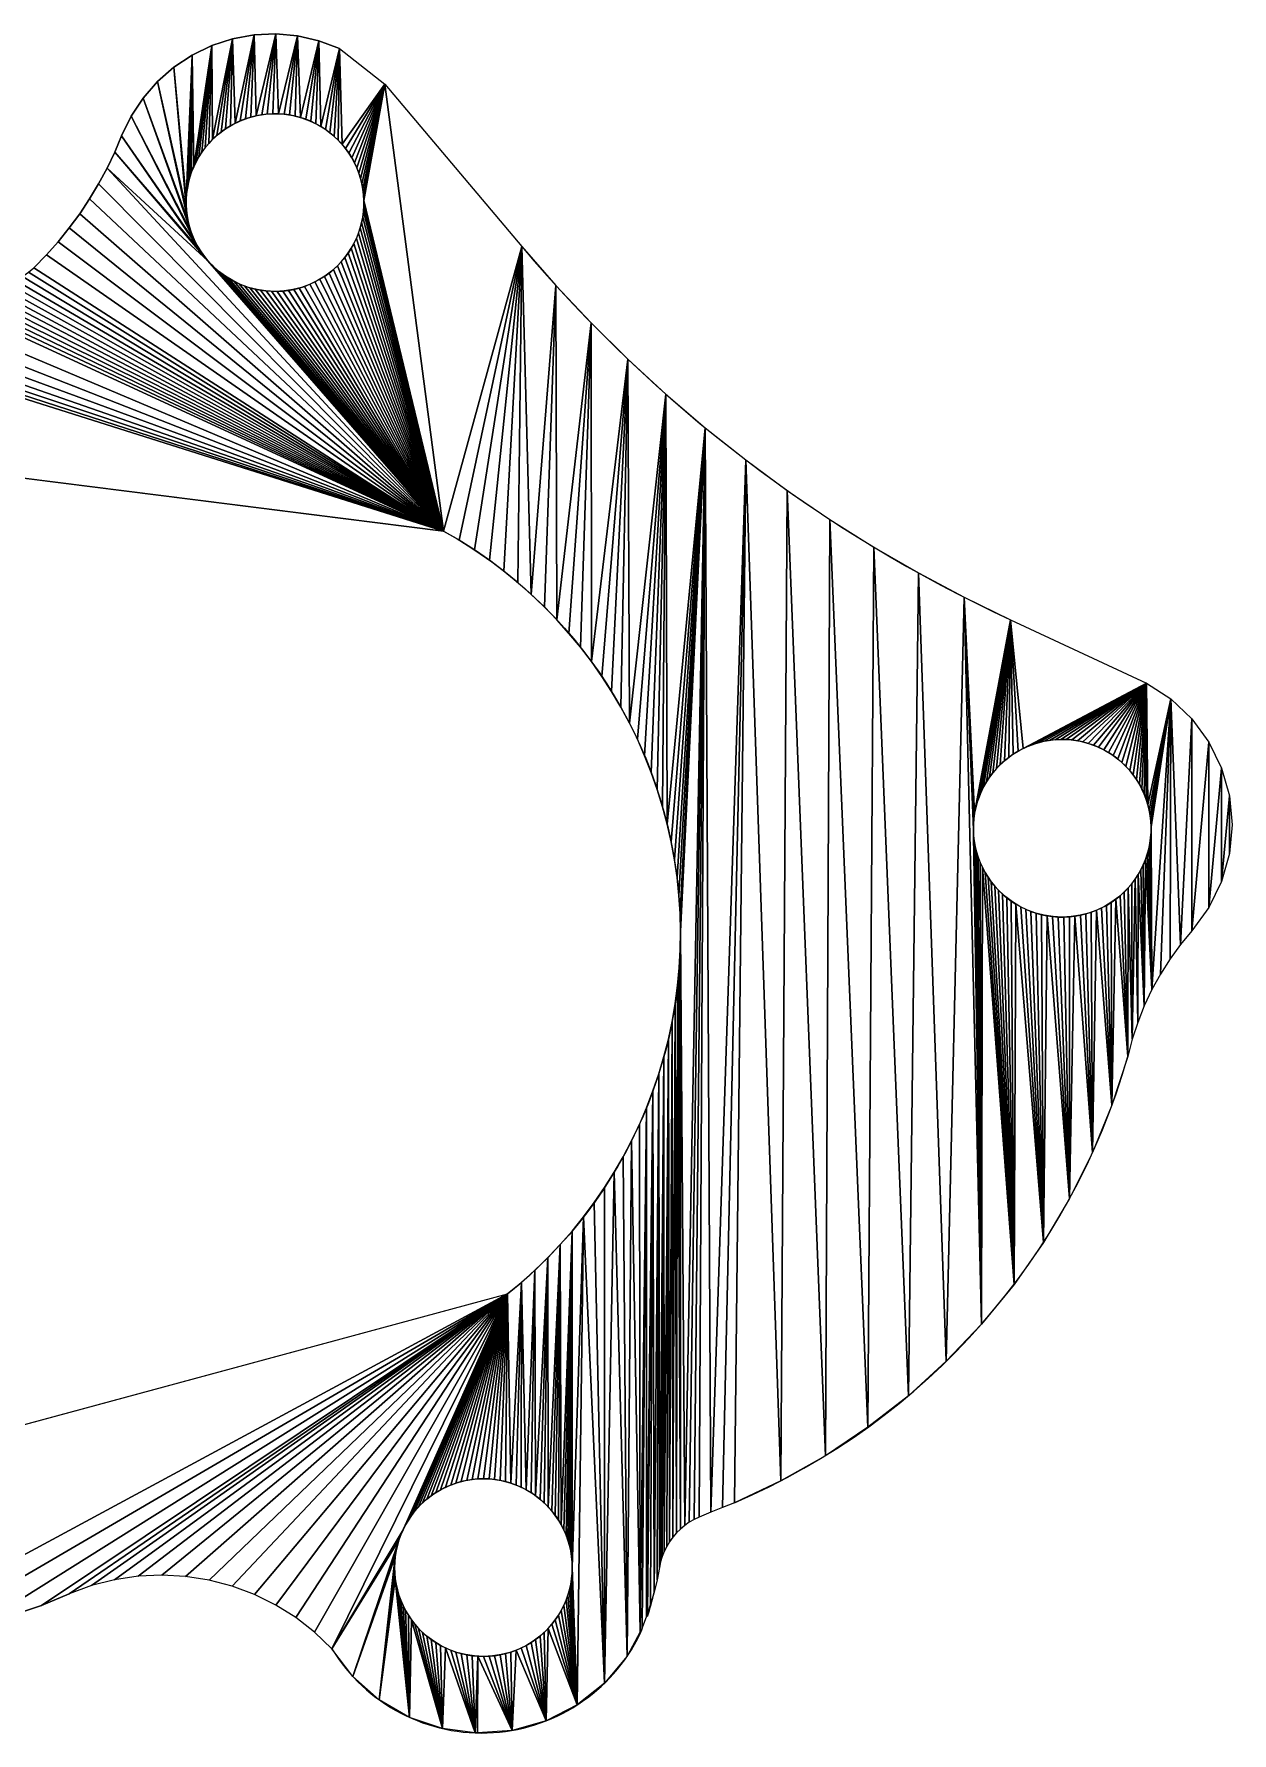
# Model space of a CAD drawing. Extents: x 1.808 to 2.397, y 1.744 to 2.03.
# Drawn here: x 1.8911 to 1.9733, y 1.9131 to 2.0298 of the extents above; entities that cross this region are included whole.
import ezdxf

# ---------------------------------------------------------------- set-up
doc = ezdxf.new("R2010")
doc.units = 0
doc.header["$MEASUREMENT"] = 0
doc.layers.get('0').update_dxf_attribs({"color": 13, "linetype": 'CONTINUOUS'})

msp = doc.modelspace()

# ---------------------------------------------------------------- linework, layer by layer
for p, q in [((1.903322761900676, 2.028966524899834), (1.901972208280392, 2.028314877077434)), ((1.90474874745272, 2.029430427013501), (1.903322761900676, 2.028966524899834)), ((1.906224203641254, 2.02969813768087), (1.90474874745272, 2.029430427013501)), ((1.907722268515457, 2.029764782998638), (1.906224203641254, 2.02969813768087)), ((1.909215668513915, 2.029629149631395), (1.907722268515457, 2.029764782998638)), ((1.910677215003292, 2.029293706901416), (1.909215668513915, 2.029629149631395)), ((1.912080299270823, 2.028764561832545), (1.910677215003292, 2.029293706901416)), ((1.901972208280392, 2.028314877077434), (1.900721674583844, 2.027487347356212)), ((1.912080299270823, 2.028764561832545), (1.915192906115895, 2.026316705318059)), ((1.900721674583844, 2.027487347356212), (1.899593927854145, 2.026499001627554)), ((1.899593927854145, 2.026499001627554), (1.898609499691913, 2.025367833576774)), ((1.915192906115895, 2.026316705318059), (1.924593863664932, 2.01517240963389)), ((1.898609499691913, 2.025367833576774), (1.89778631245979, 2.024114437092585)), ((1.89778631245979, 2.024114437092585), (1.897139352990406, 2.022761631337616)), ((1.897139352990406, 2.022761631337616), (1.896664036053674, 2.021642797540899)), ((1.896664036053674, 2.021642797540899), (1.896137423435542, 2.020547172420045)), ((1.896137423435542, 2.020547172420045), (1.895560644787912, 2.019477106232063)), ((1.894934937375276, 2.018434894406763), (1.894261643420631, 2.017422772622757)), ((1.895560644787912, 2.019477106232063), (1.894934937375276, 2.018434894406763)), ((1.894261643420631, 2.017422772622757), (1.893542207226236, 2.01644291201164)), ((1.893542207226236, 2.01644291201164), (1.892778172075398, 2.015497414500639)), ((1.892778172075398, 2.015497414500639), (1.891971176921931, 2.014588308303705)), ((1.891971176921931, 2.014588308303705), (1.891122952874388, 2.013717543570734)), ((1.868251056157598, 2.002047938283176), (1.919238090084329, 1.99562916585069)), ((1.958140727219248, 1.989535549617601), (1.967482834599739, 1.985194183762275)), ((1.967482834599739, 1.985194183762275), (1.96914844934559, 1.984110667854942)), ((1.96914844934559, 1.984110667854942), (1.970592166196329, 1.982745398336519)), ((1.970592166196329, 1.982745398336519), (1.971766952938872, 1.981142851827805)), ((1.971766952938872, 1.981142851827805), (1.972634538342694, 1.979355234763075)), ((1.972634538342694, 1.979355234763075), (1.973166658928319, 1.977440782652053)), ((1.973166658928319, 1.977440782652053), (1.973345979711565, 1.975461862931663)), ((1.973345979711565, 1.975461862931663), (1.973166658928319, 1.973482943211278)), ((1.973166658928319, 1.973482943211278), (1.972634538342694, 1.971568491100253)), ((1.972634538342694, 1.971568491100253), (1.971766952938872, 1.969780874035522)), ((1.971766952938872, 1.969780874035522), (1.970592166196329, 1.968178327526811)), ((1.969812023113172, 1.967235866198346), (1.969092768089755, 1.966246154726686)), ((1.970592166196329, 1.968178327526811), (1.969812023113172, 1.967235866198346)), ((1.969092768089755, 1.966246154726686), (1.968437255324577, 1.965213120554675)), ((1.968437255324577, 1.965213120554675), (1.967848086069616, 1.964140863041362)), ((1.967848086069616, 1.964140863041362), (1.967327598307852, 1.963033637194618)), ((1.967327598307852, 1.963033637194618), (1.966877857475522, 1.961895836786117)), ((1.966877857475522, 1.961895836786117), (1.96650064826591, 1.960731976915673)), ((1.96650064826591, 1.960731976915673), (1.9661974675472, 1.959546676094087)), ((1.877601841973346, 1.930793670463733), (1.923628895144103, 1.94324128348556)), ((1.938383185271238, 1.928583304188973), (1.937576974988767, 1.928255225238124)), ((1.939192643729229, 1.92890328516081), (1.938383185271238, 1.928583304188973)), ((1.936098085491671, 1.927562810583362), (1.935784715343808, 1.927343646134256)), ((1.93642864650033, 1.927755069067905), (1.936098085491671, 1.927562810583362)), ((1.936774093893204, 1.927919081275007), (1.93642864650033, 1.927755069067905)), ((1.937576974988767, 1.928255225238124), (1.936774093893204, 1.927919081275007)), ((1.934744725194489, 1.926231067755501), (1.93454716935598, 1.925903645098992)), ((1.93496890672436, 1.92654086857375), (1.934744725194489, 1.926231067755501)), ((1.935218151084058, 1.926830887804977), (1.93496890672436, 1.92654086857375)), ((1.935490720688768, 1.92709910360599), (1.935218151084058, 1.926830887804977)), ((1.935784715343808, 1.927343646134256), (1.935490720688768, 1.92709910360599)), ((1.934237248504697, 1.925205171598702), (1.934127044077488, 1.924838990100608)), ((1.934377616451734, 1.925560883202065), (1.934237248504697, 1.925205171598702)), ((1.93454716935598, 1.925903645098992), (1.934377616451734, 1.925560883202065)), ((1.899899639065896, 1.923936307685357), (1.898269146732801, 1.923859461230617)), ((1.90152954579142, 1.923847906938844), (1.899899639065896, 1.923936307685357)), ((1.934047771450438, 1.924464891509427), (1.933884586624561, 1.923613743587462)), ((1.934127044077488, 1.924838990100608), (1.934047771450438, 1.924464891509427)), ((1.895073082265566, 1.923214862561375), (1.893540265919556, 1.922653716702174)), ((1.896654779362884, 1.923618155157669), (1.895073082265566, 1.923214862561375)), ((1.898269146732801, 1.923859461230617), (1.896654779362884, 1.923618155157669)), ((1.903142162340387, 1.923595164991614), (1.90152954579142, 1.923847906938844)), ((1.904720961347173, 1.923180672142383), (1.903142162340387, 1.923595164991614)), ((1.906249762034982, 1.922608676440609), (1.904720961347173, 1.923180672142383)), ((1.933884586624561, 1.923613743587462), (1.933683497306627, 1.922770745865833)), ((1.887113589099638, 1.920348623599636), (1.8916482367184, 1.921850265715036)), ((1.8916482367184, 1.921850265715036), (1.893540265919556, 1.922653716702174)), ((1.907712896049208, 1.921885040149156), (1.906249762034982, 1.922608676440609)), ((1.909095368039079, 1.921017179663182), (1.907712896049208, 1.921885040149156)), ((1.910383009341835, 1.920013989501087), (1.909095368039079, 1.921017179663182)), ((1.933169290047681, 1.921115929861439), (1.93285720121412, 1.920307423440671)), ((1.911562623194354, 1.918885751146467), (1.910383009341835, 1.920013989501087))]:
    msp.add_line(p, q)
for centre, radius in [((1.907666971769977, 2.018188512618122), 0.006099062001849582), ((1.961693997881853, 1.975221752776064), 0.006099062001849371), ((1.92196839948971, 1.924453389538704), 0.00609906200184936)]:
    msp.add_circle(centre, radius)
for centre, radius, start, end in [((1.999366171292005, 2.078247843897914), 0.09782335301691997, 220.1498666799295, 245.0752601614124), ((1.92053278355795, 1.972568335088591), 0.04748501834060111, 293.1389984475046, 344.0840652679707), ((1.921863773413951, 1.925151571892526), 0.01205712260319402, 340.3553567071863, 348.6114051651761), ((1.921863773413951, 1.925151571892526), 0.01205712260319402, 211.3106514374653, 336.2197718419296)]:
    msp.add_arc(centre, radius, start, end)
at = {"extrusion": (-2.976420784702607e-24, -2.494638643476171e-25, -1)}
msp.add_arc((-1.903818740958939, 1.967958872939388), 0.03167651239085392, 119.1288618285548, 231.2892279818795, dxfattribs=at)

# ---------------------------------------------------------------- meshes
mesh = msp.add_polyface()
corners = [(1.901572384605998, 2.018422103292304), (1.900721674583844, 2.027487347356212), (1.901972208280392, 2.028314877077434), (1.901599078161379, 2.018804324648811), (1.901649718920677, 2.019184115676569), (1.901724107027948, 2.019559977513903), (1.901821948907321, 2.019930426805859), (1.901942858421595, 2.020294001558316), (1.902086358396157, 2.020649266907837), (1.903322761900676, 2.028966524899834), (1.902251882502166, 2.020994820784388), (1.902438777491595, 2.021329299444684), (1.902646305775306, 2.021651382854264), (1.902873648333976, 2.021959799897061), (1.903119907950385, 2.022253333391904), (1.903384112750333, 2.02253082489619), (1.90474874745272, 2.029430427013501), (1.903665220038181, 2.022791179277731), (1.903962120411889, 2.023033369036725), (1.904273642141318, 2.023256438360837), (1.90459855579253, 2.02345950689736), (1.90493557907978, 2.02364177322755), (1.906224203641254, 2.02969813768087), (1.90528338192612, 2.023802518029473), (1.905640591712617, 2.023941106916832), (1.906005798695434, 2.024056992942603), (1.906377561569459, 2.024149718757589), (1.907722268515457, 2.029764782998638), (1.90675441315647, 2.024218918415357), (1.907134866195423, 2.024264318816474), (1.907517419211979, 2.024285740786299), (1.907900562444158, 2.024283099782102), (1.909215668513915, 2.029629149631395), (1.908282783800666, 2.024256406226721), (1.908662574828424, 2.024205765467423), (1.909038436665757, 2.024131377360151), (1.909408885957713, 2.024033535480778), (1.910677215003292, 2.029293706901416), (1.90977246071017, 2.023912625966505), (1.910127726059692, 2.023769125991942), (1.910473279936242, 2.023603601885933), (1.910807758596539, 2.023416706896504), (1.912080299270823, 2.028764561832545), (1.911129842006118, 2.023209178612794), (1.911438259048916, 2.022981836054124), (1.911731792543759, 2.022735576437714), (1.912009284048044, 2.022471371637767), (1.912269638429585, 2.022190264349918), (1.915192906115895, 2.026316705318059), (1.91251182818858, 2.021893363976211), (1.912734897512692, 2.021581842246782), (1.912937966049214, 2.021256928595569), (1.913120232379405, 2.02091990530832), (1.913280977181327, 2.02057210246198), (1.913419566068685, 2.020214892675485), (1.913535452094458, 2.019849685692664), (1.913628177909442, 2.019477922818642), (1.913697377567211, 2.019101071231629), (1.913742777968329, 2.018720618192677)]
mesh.append_faces([[corners[k] for k in face] for face in [(0, 2, 3), (3, 2, 4), (4, 2, 5), (5, 2, 6), (6, 2, 7), (7, 2, 8), (8, 9, 10), (10, 9, 11), (11, 9, 12), (12, 9, 13), (13, 9, 14), (14, 9, 15), (15, 16, 17), (17, 16, 18), (18, 16, 19), (19, 16, 20), (20, 16, 21), (21, 22, 23), (23, 22, 24), (24, 22, 25), (25, 22, 26), (26, 27, 28), (28, 27, 29), (29, 27, 30), (30, 27, 31), (31, 32, 33), (33, 32, 34), (34, 32, 35), (35, 32, 36), (36, 37, 38), (38, 37, 39), (39, 37, 40), (40, 37, 41), (41, 42, 43), (43, 42, 44), (44, 42, 45), (45, 42, 46), (46, 42, 47), (47, 48, 49), (49, 48, 50), (50, 48, 51), (51, 48, 52), (52, 48, 53), (53, 48, 54), (54, 48, 55), (55, 48, 56), (56, 48, 57), (57, 48, 58)]], dxfattribs={"vtx0": -1, "vtx1": -1})
mesh.append_faces([[corners[k] for k in face] for face in [(0, 1, 2), (8, 2, 9), (15, 9, 16), (21, 16, 22), (26, 22, 27), (31, 27, 32), (36, 32, 37), (41, 37, 42), (47, 42, 48)]], dxfattribs={"vtx0": -1, "vtx2": -1})
mesh = msp.add_polyface()
corners = [(1.851446818323329, 1.997917675498334), (1.858826187484876, 2.014502253714623), (1.852486576241562, 1.998445332686454), (1.853542700745983, 1.998939417363271), (1.854614108165427, 1.999399422557007), (1.855699699147193, 1.999824876264256), (1.856798359785072, 2.000215341934296), (1.857908962762304, 2.000570418917027), (1.859030368508303, 2.000889742874074), (1.861177695088287, 2.013643285946933), (1.860161426367946, 2.001172986152624), (1.861300975782243, 2.001419858121626), (1.86356498008532, 2.01288943982352), (1.862447847479166, 2.001630105470005), (1.863600864673419, 2.001803512466578), (1.865983345703889, 2.012242198469964), (1.864758844273917, 2.001939901181412), (1.865920598097735, 2.002039131668396), (1.867084934089284, 2.002101102108836), (1.868428034023541, 2.011702835276378), (1.868251056157598, 2.002047938283176), (1.919238090084329, 1.99562916585069), (1.870894235336231, 2.011272411392137), (1.873377097609005, 2.010951773638168), (1.875871736029944, 2.010741552840891), (1.8783732426186, 2.010642162591129), (1.880876695882011, 2.010653798430412), (1.883377170497303, 2.010776437466247), (1.885869747001833, 2.011009838417185), (1.886348208310542, 2.011142802878825), (1.886821386295283, 2.011293492515984), (1.88728862455354, 2.011461698288808), (1.887749274922511, 2.011647186858689), (1.888202698378256, 2.011849700911957), (1.888648265922159, 2.01206895951683), (1.889085359453491, 2.012304658513131), (1.889513372626856, 2.012556470934224), (1.889931711693319, 2.012824047460588), (1.890339796324074, 2.013107016904402), (1.890737060415482, 2.013404986724464), (1.891122952874388, 2.013717543570734), (1.891971176921931, 2.014588308303705), (1.903064305110369, 2.014186760886326), (1.896137423435542, 2.020547172420045), (1.896664036053674, 2.021642797540899), (1.902822115351374, 2.014483661260035), (1.902599046027262, 2.014795182989463), (1.897139352990406, 2.022761631337616), (1.90239597749074, 2.015120096640676), (1.902213711160549, 2.015457119927925), (1.89778631245979, 2.024114437092585), (1.902052966358627, 2.015804922774265), (1.901914377471268, 2.016162132560762), (1.898609499691913, 2.025367833576774), (1.901798491445496, 2.016527339543579), (1.901705765630511, 2.016899102417605), (1.899593927854145, 2.026499001627554), (1.901636565972743, 2.017275954004615), (1.901591165571625, 2.017656407043568), (1.900721674583844, 2.027487347356212), (1.901572384605998, 2.018422103292304), (1.901569743601801, 2.018038960060124)]
mesh.append_faces([[corners[k] for k in face] for face in [(0, 1, 2), (2, 1, 3), (3, 1, 4), (4, 1, 5), (5, 1, 6), (6, 1, 7), (7, 1, 8), (8, 9, 10), (10, 9, 11), (11, 12, 13), (13, 12, 14), (14, 15, 16), (16, 15, 17), (17, 15, 18), (18, 19, 20), (20, 19, 21), (42, 44, 45), (45, 44, 46), (46, 47, 48), (48, 47, 49), (49, 50, 51), (51, 50, 52), (52, 53, 54), (54, 53, 55), (55, 56, 57), (57, 56, 58)]], dxfattribs={"vtx0": -1, "vtx1": -1})
mesh.append_faces([[corners[k] for k in face] for face in [(8, 1, 9), (11, 9, 12), (14, 12, 15), (18, 15, 19), (21, 19, 22), (21, 22, 23), (21, 23, 24), (21, 24, 25), (21, 25, 26), (21, 26, 27), (21, 27, 28), (21, 28, 29), (21, 29, 30), (21, 30, 31), (21, 31, 32), (21, 32, 33), (21, 33, 34), (21, 34, 35), (21, 35, 36), (21, 36, 37), (21, 37, 38), (21, 38, 39), (21, 39, 40), (21, 40, 41), (42, 43, 44), (46, 44, 47), (49, 47, 50), (52, 50, 53), (55, 53, 56), (58, 56, 59), (59, 60, 61)]], dxfattribs={"vtx0": -1, "vtx2": -1})
mesh = msp.add_polyface()
corners = [(1.919238090084329, 1.99562916585069), (1.891971176921931, 2.014588308303705), (1.892778172075398, 2.015497414500639), (1.893542207226236, 2.01644291201164), (1.894261643420631, 2.017422772622757), (1.894934937375276, 2.018434894406763), (1.895560644787912, 2.019477106232063), (1.896137423435542, 2.020547172420045), (1.903064305110369, 2.014186760886326), (1.901591165571625, 2.017656407043568), (1.900721674583844, 2.027487347356212), (1.901569743601801, 2.018038960060124), (1.90332465949191, 2.013905653598478), (1.903602150996195, 2.013641448798531), (1.903895684491038, 2.013395189182122), (1.904204101533835, 2.013167846623451), (1.904526184943416, 2.01296031833974), (1.904860663603712, 2.012773423350312), (1.905206217480264, 2.012607899244302), (1.905561482829781, 2.012464399269741), (1.905925057582243, 2.012343489755466), (1.906295506874197, 2.012245647876094), (1.90667136871153, 2.012171259768822), (1.907051159739288, 2.012120619009525), (1.907433381095797, 2.012093925454143), (1.907816524327975, 2.012091284449946), (1.908199077344532, 2.012112706419771), (1.908579530383483, 2.012158106820888), (1.908956381970496, 2.012227306478657), (1.909328144844518, 2.012320032293641), (1.909693351827339, 2.012435918319414), (1.910050561613834, 2.012574507206773), (1.910398364460175, 2.012735252008695), (1.910735387747426, 2.012917518338886), (1.911060301398633, 2.013120586875406), (1.911371823128066, 2.01334365619952), (1.911668723501773, 2.013585845958514), (1.911949830789621, 2.013846200340055), (1.912214035589569, 2.014123691844341), (1.912460295205978, 2.014417225339183), (1.912687637764648, 2.014725642381981), (1.912895166048359, 2.015047725791561), (1.913082061037788, 2.015382204451857), (1.913247585143797, 2.015727758328409), (1.913391085118358, 2.016083023677926), (1.913511994632633, 2.016446598430388), (1.913609836512006, 2.016817047722342), (1.913684224619277, 2.017192909559676), (1.913734865378575, 2.017572700587433), (1.913761558933956, 2.017954921943941), (1.913764199938153, 2.018338065176121), (1.915192906115895, 2.026316705318059), (1.924593863664932, 2.01517240963389), (1.920309326668263, 1.995004427476342), (1.921355289241278, 1.994338238200688), (1.92237437472693, 1.993631619047199), (1.923365021241477, 1.992885653003495), (1.924325710487677, 1.99210148336153), (1.925254970081775, 1.99128031196534), (1.913742777968329, 2.018720618192677)]
mesh.append_faces([[corners[k] for k in face] for face in [(9, 10, 11), (0, 52, 53), (53, 52, 54), (54, 52, 55), (55, 52, 56), (56, 52, 57), (57, 52, 58), (59, 51, 50)]], dxfattribs={"vtx0": -1, "vtx1": -1})
mesh.append_faces([[corners[k] for k in face] for face in [(0, 7, 8), (0, 50, 51)]], dxfattribs={"vtx0": -1, "vtx1": -1, "vtx2": -1})
mesh.append_faces([[corners[k] for k in face] for face in [(0, 1, 2), (0, 2, 3), (0, 3, 4), (0, 4, 5), (0, 5, 6), (0, 6, 7), (0, 8, 12), (0, 12, 13), (0, 13, 14), (0, 14, 15), (0, 15, 16), (0, 16, 17), (0, 17, 18), (0, 18, 19), (0, 19, 20), (0, 20, 21), (0, 21, 22), (0, 22, 23), (0, 23, 24), (0, 24, 25), (0, 25, 26), (0, 26, 27), (0, 27, 28), (0, 28, 29), (0, 29, 30), (0, 30, 31), (0, 31, 32), (0, 32, 33), (0, 33, 34), (0, 34, 35), (0, 35, 36), (0, 36, 37), (0, 37, 38), (0, 38, 39), (0, 39, 40), (0, 40, 41), (0, 41, 42), (0, 42, 43), (0, 43, 44), (0, 44, 45), (0, 45, 46), (0, 46, 47), (0, 47, 48), (0, 48, 49), (0, 49, 50), (0, 51, 52)]], dxfattribs={"vtx0": -1, "vtx2": -1})
mesh = msp.add_polyface()
corners = [(1.954952475009362, 1.99108803677338), (1.955601238997908, 1.975498964760851), (1.955595855381262, 1.975115850250628), (1.955630667950351, 1.975880985242009), (1.955684026095962, 1.976260404033801), (1.958140727219248, 1.989535549617601), (1.955761102854517, 1.976635723743595), (1.955861594039263, 1.97700546315596), (1.955985103057405, 1.977368163078357), (1.956131142475271, 1.977722392099889), (1.956299135942002, 1.978066752240449), (1.95648842046413, 1.978399884467876), (1.956698249022124, 1.978720474061465), (1.956927793518527, 1.979027255800555), (1.957176148046081, 1.979319018957778), (1.957442332462928, 1.979594612077245), (1.957725296260778, 1.979852947518815), (1.958023922710805, 1.980093005750532), (1.958337033270832, 1.980313839372221), (1.958663392236525, 1.980514576854466), (1.959001711618151, 1.980694425978137), (1.967482834599739, 1.985194183762275), (1.959350656223671, 1.980852676960905), (1.959708848928144, 1.98098870525844), (1.96007487610861, 1.981101974029198), (1.925254970081775, 1.99128031196534), (1.924593863664932, 2.01517240963389), (1.926929135155116, 2.012503762862615), (1.926151375810129, 1.99042339736906), (1.927013553812007, 1.989532052908023), (1.929359596222237, 2.009921510449719), (1.927840182685208, 1.988607644685897), (1.92862999551129, 1.987651589480953), (1.929381781797287, 1.986665352574662), (1.931882052995135, 2.007429045735513), (1.930094389330953, 1.985650445505958), (1.93076672594668, 1.984608423754602), (1.931397761199384, 1.983540884357208), (1.9319865279438, 1.982449463459565), (1.934493190711004, 2.005029644070208), (1.932532123816763, 1.98133583380903), (1.933033712620197, 1.980201702190825), (1.933490525602698, 1.979048806812153), (1.933901862637752, 1.977878914638175), (1.934267093296767, 1.976693818683891), (1.934585657815292, 1.975495335266116), (1.93718957807133, 2.002726458509777), (1.934857067950928, 1.974285301219728), (1.935080907731627, 1.973065571082476), (1.935256834093219, 1.971838014252655), (1.93538457740521, 1.970604512124005), (1.935463941884024, 1.969366955202224), (1.935494805893065, 1.968127240207522), (1.937576974988767, 1.928255225238124), (1.93996767175096, 2.000522515672519), (1.942373914792126, 1.930404464853297), (1.942823821054392, 1.998420711761779), (1.945435326224677, 1.932137031182594), (1.945754272713155, 1.99642380876004), (1.948360077631391, 1.934091476181483), (1.948755175817984, 1.994534430799406), (1.95113211857886, 1.936257074258301), (1.951822586879301, 1.992755060713221), (1.953736236677226, 1.938621941056776), (1.956158141062645, 1.941173098674926)]
mesh.append_faces([[corners[k] for k in face] for face in [(1, 0, 3), (3, 0, 4), (4, 5, 6), (6, 5, 7), (7, 5, 8), (8, 5, 9), (9, 5, 10), (10, 5, 11), (11, 5, 12), (12, 5, 13), (13, 5, 14), (14, 5, 15), (15, 5, 16), (16, 5, 17), (17, 5, 18), (18, 5, 19), (19, 5, 20), (20, 21, 22), (22, 21, 23), (23, 21, 24), (25, 27, 28), (28, 27, 29), (29, 30, 31), (31, 30, 32), (32, 30, 33), (33, 34, 35), (35, 34, 36), (36, 34, 37), (37, 34, 38), (38, 39, 40), (40, 39, 41), (41, 39, 42), (42, 39, 43), (43, 39, 44), (44, 39, 45), (45, 46, 47), (47, 46, 48), (48, 46, 49), (49, 46, 50), (50, 46, 51), (51, 46, 52)]], dxfattribs={"vtx0": -1, "vtx1": -1})
mesh.append_faces([[corners[k] for k in face] for face in [(64, 0, 2)]], dxfattribs={"vtx0": -1, "vtx1": -1, "vtx2": -1})
mesh.append_faces([[corners[k] for k in face] for face in [(0, 1, 2), (4, 0, 5), (20, 5, 21), (25, 26, 27), (29, 27, 30), (33, 30, 34), (38, 34, 39), (45, 39, 46), (53, 46, 54), (55, 54, 56), (57, 56, 58), (59, 58, 60), (61, 60, 62), (63, 62, 0)]], dxfattribs={"vtx0": -1, "vtx2": -1})
mesh = msp.add_polyface()
corners = [(1.935784715343808, 1.927343646134256), (1.93718957807133, 2.002726458509777), (1.936098085491671, 1.927562810583362), (1.937576974988767, 1.928255225238124), (1.93996767175096, 2.000522515672519), (1.938383185271238, 1.928583304188973), (1.939192643729229, 1.92890328516081), (1.956158141062645, 1.941173098674926), (1.95622132467978, 1.972529466512362), (1.958384540822607, 1.94389654688512), (1.927313048263932, 1.92739163506667), (1.928058327358304, 1.947566622243703), (1.92748699578365, 1.927050243837063), (1.927639163925003, 1.926698604009932), (1.927768952149857, 1.92633810334702), (1.92787584824338, 1.925970164579757), (1.927959430335531, 1.92559623979435), (1.928019368565973, 1.925217804701105), (1.928055426385897, 1.924836352810442), (1.928067461491559, 1.924453389538704), (1.928837932435731, 1.948531019349875), (1.928403082918464, 1.915021831684966), (1.930282576026316, 1.91652035135065), (1.929579192282144, 1.949525192219773), (1.930280970818462, 1.950547617151544), (1.93094219247595, 1.951596727143305), (1.931827454689733, 1.918361928241855), (1.931561843844675, 1.952670914294774), (1.932138975226684, 1.953768532271597), (1.932737738079048, 1.920034895604192), (1.932672702091549, 1.954887898828567), (1.933162206432025, 1.956027298387897), (1.93285720121412, 1.920307423440671), (1.933169290047681, 1.921115929861439), (1.933606738017749, 1.95718498466856), (1.933227834256322, 1.921290459625428), (1.933444905946253, 1.921937585475984), (1.933683497306627, 1.922770745865833), (1.934005615545078, 1.958359183362707), (1.933884586624561, 1.923613743587462), (1.934047771450438, 1.924464891509427), (1.934358227681271, 1.959548094855019), (1.934127044077488, 1.924838990100608), (1.934237248504697, 1.925205171598702), (1.934377616451734, 1.925560883202065), (1.934664034001434, 1.960749896980867), (1.93454716935598, 1.925903645098992), (1.934744725194489, 1.926231067755501), (1.934922565816804, 1.961962747819011), (1.93496890672436, 1.92654086857375), (1.935133426893064, 1.963184788514594), (1.935218151084058, 1.926830887804977), (1.935296294057634, 1.964414146128086), (1.935490720688768, 1.92709910360599), (1.935410917694972, 1.965648936505805), (1.935494805893065, 1.968127240207522), (1.927313048263931, 1.921515144010738), (1.92748699578365, 1.921856535240345), (1.927639163925003, 1.922208175067477), (1.927768952149857, 1.922568675730387), (1.92787584824338, 1.922936614497651), (1.927959430335531, 1.923310539283059), (1.928019368565973, 1.923688974376303), (1.928055426385897, 1.924070426266966)]
mesh.append_faces([[corners[k] for k in face] for face in [(0, 1, 2), (3, 4, 5), (5, 4, 6), (7, 8, 9), (10, 11, 12), (12, 11, 13), (13, 11, 14), (14, 11, 15), (15, 11, 16), (16, 11, 17), (17, 11, 18), (18, 11, 19), (21, 20, 22), (22, 25, 26), (26, 28, 29), (29, 31, 32), (32, 31, 33), (33, 34, 35), (35, 34, 36), (36, 34, 37), (37, 38, 39), (39, 38, 40), (40, 41, 42), (42, 41, 43), (43, 41, 44), (44, 45, 46), (46, 45, 47), (47, 48, 49), (49, 50, 51), (51, 52, 53), (53, 55, 0)]], dxfattribs={"vtx0": -1, "vtx1": -1})
mesh.append_faces([[corners[k] for k in face] for face in [(19, 20, 21)]], dxfattribs={"vtx0": -1, "vtx1": -1, "vtx2": -1})
mesh.append_faces([[corners[k] for k in face] for face in [(19, 11, 20), (22, 20, 23), (22, 23, 24), (22, 24, 25), (26, 25, 27), (26, 27, 28), (29, 28, 30), (29, 30, 31), (33, 31, 34), (37, 34, 38), (40, 38, 41), (44, 41, 45), (47, 45, 48), (49, 48, 50), (51, 50, 52), (53, 52, 54), (21, 56, 57), (21, 57, 58), (21, 58, 59), (21, 59, 60), (21, 60, 61), (21, 61, 62), (21, 62, 63), (21, 63, 19)]], dxfattribs={"vtx0": -1, "vtx2": -1})
mesh = msp.add_polyface()
corners = [(1.935494805893065, 1.968127240207522), (1.93718957807133, 2.002726458509777), (1.935784715343808, 1.927343646134256), (1.936098085491671, 1.927562810583362), (1.93642864650033, 1.927755069067905), (1.936774093893204, 1.927919081275007), (1.937576974988767, 1.928255225238124), (1.939192643729229, 1.92890328516081), (1.93996767175096, 2.000522515672519), (1.942373914792126, 1.930404464853297), (1.942823821054392, 1.998420711761779), (1.945435326224677, 1.932137031182594), (1.945754272713155, 1.99642380876004), (1.948360077631391, 1.934091476181483), (1.948755175817984, 1.994534430799406), (1.95113211857886, 1.936257074258301), (1.951822586879301, 1.992755060713221), (1.953736236677226, 1.938621941056776), (1.954952475009362, 1.99108803677338), (1.956158141062645, 1.941173098674926), (1.955595855381262, 1.975115850250628), (1.955614538347091, 1.974733153689295), (1.955657214162261, 1.97435238540534), (1.955723714404829, 1.97397504811722), (1.955813776628719, 1.97360263100282), (1.955927045399476, 1.973236603822356), (1.956063073697012, 1.972878411117881), (1.95622132467978, 1.972529466512362), (1.958384540822607, 1.94389654688512), (1.95640117380345, 1.972191147130738), (1.956601911285698, 1.971864788165041), (1.956822744907385, 1.971551677605017), (1.957062803139102, 1.97125305115499), (1.957321138580673, 1.970970087357138), (1.95759673170014, 1.970703902940291), (1.957888494857361, 1.970455548412738), (1.958195276596451, 1.970226003916335), (1.958515866190041, 1.970016175358341), (1.960403217933723, 1.946777339964433), (1.95884899841747, 1.969826890836212), (1.959193358558025, 1.969658897369483), (1.959547587579561, 1.969512857951615), (1.959910287501955, 1.969389348933475), (1.960280026914323, 1.969288857748728), (1.960655346624115, 1.969211780990173), (1.962203094311727, 1.949799668713704), (1.961034765415907, 1.969158422844562), (1.961416785897069, 1.969128993892119), (1.961799900407287, 1.969123610275473), (1.96218259696862, 1.969142293241302), (1.962563365252576, 1.969184969056472), (1.963774292605712, 1.952946947215162), (1.962940702540699, 1.969251469299041), (1.963313119655096, 1.969341531522929), (1.963679146835562, 1.969454800293687), (1.964037339540034, 1.969590828591222), (1.965108190403008, 1.956201903852528), (1.964386284145555, 1.969749079573991), (1.96472460352718, 1.969928928697662), (1.965050962492875, 1.970129666179909), (1.965364073052901, 1.970350499801596), (1.9661974675472, 1.959546676094087), (1.965662699502926, 1.970590558033312), (1.966211847717625, 1.97112448659435), (1.96650064826591, 1.960731976915673), (1.966689746741581, 1.971723031490661), (1.966877857475522, 1.961895836786117), (1.966899575299576, 1.972043621084252), (1.967327598307852, 1.963033637194618), (1.967402892706302, 1.973075342473771), (1.967848086069616, 1.964140863041362), (1.935490720688768, 1.92709910360599), (1.935410917694972, 1.965648936505805), (1.935477122129142, 1.966887267167639)]
mesh.append_faces([[corners[k] for k in face] for face in [(3, 1, 4), (4, 1, 5), (5, 1, 6), (7, 8, 9), (9, 10, 11), (11, 12, 13), (13, 14, 15), (15, 16, 17), (17, 18, 19), (28, 37, 38), (38, 44, 45), (45, 50, 51), (51, 55, 56), (56, 60, 61), (61, 63, 64), (64, 65, 66), (66, 67, 68), (68, 69, 70)]], dxfattribs={"vtx0": -1, "vtx1": -1})
mesh.append_faces([[corners[k] for k in face] for face in [(0, 1, 2)]], dxfattribs={"vtx0": -1, "vtx1": -1, "vtx2": -1})
mesh.append_faces([[corners[k] for k in face] for face in [(19, 20, 21), (19, 21, 22), (19, 22, 23), (19, 23, 24), (19, 24, 25), (19, 25, 26), (19, 26, 27), (28, 27, 29), (28, 29, 30), (28, 30, 31), (28, 31, 32), (28, 32, 33), (28, 33, 34), (28, 34, 35), (28, 35, 36), (28, 36, 37), (38, 37, 39), (38, 39, 40), (38, 40, 41), (38, 41, 42), (38, 42, 43), (38, 43, 44), (45, 44, 46), (45, 46, 47), (45, 47, 48), (45, 48, 49), (45, 49, 50), (51, 50, 52), (51, 52, 53), (51, 53, 54), (51, 54, 55), (56, 55, 57), (56, 57, 58), (56, 58, 59), (56, 59, 60), (61, 60, 62), (71, 72, 73), (71, 73, 0)]], dxfattribs={"vtx0": -1, "vtx2": -1})
mesh = msp.add_polyface()
corners = [(1.96007487610861, 1.981101974029198), (1.967482834599739, 1.985194183762275), (1.960447293223008, 1.981192036253087), (1.960824630511129, 1.981258536495655), (1.961205398795085, 1.981301212310826), (1.961588095356417, 1.981319895276655), (1.96197120986664, 1.981314511660009), (1.962353230347798, 1.981285082707566), (1.962732649139591, 1.981231724561954), (1.963107968849383, 1.9811546478034), (1.963477708261751, 1.981054156618653), (1.963840408184146, 1.980930647600513), (1.96419463720568, 1.980784608182646), (1.964538997346237, 1.980616614715915), (1.964872129573665, 1.980427330193787), (1.965192719167256, 1.980217501635792), (1.965499500906344, 1.979987957139391), (1.965791264063567, 1.979739602611836), (1.966066857183034, 1.979473418194989), (1.966325192624604, 1.979190454397139), (1.966565250856321, 1.978891827947111), (1.966786084478009, 1.978578717387085), (1.966986821960255, 1.978252358421391), (1.967166671083927, 1.977914039039765), (1.967324922066694, 1.977565094434247), (1.96746095036423, 1.977206901729772), (1.967574219134987, 1.976840874549308), (1.96914844934559, 1.984110667854942), (1.967664281358876, 1.976468457434908), (1.967730781601445, 1.976091120146788), (1.967773457416615, 1.975710351862833), (1.967792140382444, 1.975327655301499), (1.967848086069616, 1.964140863041362), (1.968437255324577, 1.965213120554675), (1.969092768089755, 1.966246154726686), (1.969812023113172, 1.967235866198346), (1.970592166196329, 1.982745398336519), (1.970592166196329, 1.968178327526811), (1.971766952938872, 1.981142851827805), (1.971766952938872, 1.969780874035522), (1.972634538342694, 1.979355234763075), (1.972634538342694, 1.971568491100253), (1.973166658928319, 1.977440782652053), (1.973166658928319, 1.973482943211278), (1.973345979711565, 1.975461862931663), (1.9661974675472, 1.959546676094087), (1.965662699502926, 1.970590558033312), (1.965945663300779, 1.970848893474884), (1.966211847717625, 1.97112448659435), (1.96650064826591, 1.960731976915673), (1.966460202245179, 1.971416249751572), (1.966689746741581, 1.971723031490661), (1.966877857475522, 1.961895836786117), (1.966899575299576, 1.972043621084252), (1.967327598307852, 1.963033637194618), (1.967088859821704, 1.972376753311679), (1.967256853288434, 1.972721113452237), (1.967402892706302, 1.973075342473771), (1.967526401724443, 1.973438042396168), (1.967626892909189, 1.973807781808533), (1.967703969667744, 1.974183101518326), (1.967757327813355, 1.974562520310119), (1.967786756765798, 1.974944540791277)]
mesh.append_faces([[corners[k] for k in face] for face in [(43, 42, 44)]], dxfattribs={"vtx0": -1})
mesh.append_faces([[corners[k] for k in face] for face in [(0, 1, 2), (2, 1, 3), (3, 1, 4), (4, 1, 5), (5, 1, 6), (6, 1, 7), (7, 1, 8), (8, 1, 9), (9, 1, 10), (10, 1, 11), (11, 1, 12), (12, 1, 13), (13, 1, 14), (14, 1, 15), (15, 1, 16), (16, 1, 17), (17, 1, 18), (18, 1, 19), (19, 1, 20), (20, 1, 21), (21, 1, 22), (22, 1, 23), (23, 1, 24), (24, 1, 25), (25, 1, 26), (26, 27, 28), (28, 27, 29), (29, 27, 30), (30, 27, 31), (32, 27, 33), (33, 27, 34), (34, 27, 35), (35, 36, 37), (37, 38, 39), (39, 40, 41), (41, 42, 43)]], dxfattribs={"vtx0": -1, "vtx1": -1})
mesh.append_faces([[corners[k] for k in face] for face in [(31, 27, 32)]], dxfattribs={"vtx0": -1, "vtx1": -1, "vtx2": -1})
mesh.append_faces([[corners[k] for k in face] for face in [(26, 1, 27), (35, 27, 36), (37, 36, 38), (39, 38, 40), (41, 40, 42), (45, 46, 47), (45, 47, 48), (49, 48, 50), (49, 50, 51), (52, 51, 53), (54, 53, 55), (54, 55, 56), (54, 56, 57), (32, 57, 58), (32, 58, 59), (32, 59, 60), (32, 60, 61), (32, 61, 62), (32, 62, 31)]], dxfattribs={"vtx0": -1, "vtx2": -1})
mesh = msp.add_polyface()
corners = [(1.8916482367184, 1.921850265715036), (1.923628895144103, 1.94324128348556), (1.893540265919556, 1.922653716702174), (1.895073082265566, 1.923214862561375), (1.896654779362884, 1.923618155157669), (1.898269146732801, 1.923859461230617), (1.899899639065896, 1.923936307685357), (1.90152954579142, 1.923847906938844), (1.903142162340387, 1.923595164991614), (1.904720961347173, 1.923180672142383), (1.906249762034982, 1.922608676440609), (1.907712896049208, 1.921885040149156), (1.909095368039079, 1.921017179663182), (1.910383009341835, 1.920013989501087), (1.911562623194354, 1.918885751146467), (1.916449803195769, 1.927050243837063), (1.916297635054416, 1.926698604009932), (1.916167846829562, 1.92633810334702), (1.916623750715488, 1.92739163506667), (1.916818791122181, 1.927721430383534), (1.917034154680467, 1.928038328236208), (1.917268991448773, 1.928341077973647), (1.917522374633663, 1.92862848478095), (1.917793304247464, 1.928899414394751), (1.918080711054767, 1.92915279757964), (1.918383460792205, 1.929387634347947), (1.91870035864488, 1.929602997906234), (1.919030153961744, 1.929798038312926), (1.919371545191351, 1.929971985832645), (1.919723185018484, 1.930124153973999), (1.920083685681391, 1.930253942198851), (1.920451624448659, 1.930360838292375), (1.920825549234064, 1.930444420384525), (1.921203984327309, 1.930504358614967), (1.921585436217972, 1.930540416434891), (1.92196839948971, 1.930552451540553), (1.922351362761448, 1.930540416434891), (1.922732814652111, 1.930504358614967), (1.923111249745356, 1.930444420384525), (1.92348517453076, 1.930360838292375), (1.923853113298028, 1.930253942198851), (1.924581194176041, 1.944035621202728), (1.924213613960936, 1.930124153973999), (1.924565253788069, 1.929971985832645), (1.924906645017675, 1.929798038312926), (1.925501671993221, 1.944866624477826), (1.92523644033454, 1.929602997906233), (1.925553338187214, 1.929387634347947), (1.92638891784124, 1.94573301968806), (1.925856087924653, 1.92915279757964), (1.926143494731955, 1.928899414394751), (1.926414424345756, 1.92862848478095), (1.927241571898098, 1.946633478967798), (1.926667807530646, 1.928341077973646), (1.926902644298952, 1.92803832823621), (1.927118007857239, 1.927721430383534), (1.927313048263932, 1.92739163506667), (1.928058327358304, 1.947566622243703)]
mesh.append_faces([[corners[k] for k in face] for face in [(0, 1, 2), (2, 1, 3), (3, 1, 4), (4, 1, 5), (5, 1, 6), (6, 1, 7), (7, 1, 8), (8, 1, 9), (9, 1, 10), (10, 1, 11), (11, 1, 12), (12, 1, 13), (13, 1, 14), (15, 1, 18), (18, 1, 19), (19, 1, 20), (20, 1, 21), (21, 1, 22), (22, 1, 23), (23, 1, 24), (24, 1, 25), (25, 1, 26), (26, 1, 27), (27, 1, 28), (28, 1, 29), (29, 1, 30), (30, 1, 31), (31, 1, 32), (32, 1, 33), (33, 1, 34), (34, 1, 35), (35, 1, 36), (36, 1, 37), (37, 1, 38), (38, 1, 39), (39, 1, 40), (40, 41, 42), (42, 41, 43), (43, 41, 44), (44, 45, 46), (46, 45, 47), (47, 48, 49), (49, 48, 50), (50, 48, 51), (51, 52, 53), (53, 52, 54), (54, 52, 55), (55, 52, 56)]], dxfattribs={"vtx0": -1, "vtx1": -1})
mesh.append_faces([[corners[k] for k in face] for face in [(14, 1, 15)]], dxfattribs={"vtx0": -1, "vtx1": -1, "vtx2": -1})
mesh.append_faces([[corners[k] for k in face] for face in [(14, 15, 16), (14, 16, 17), (40, 1, 41), (44, 41, 45), (47, 45, 48), (51, 48, 52), (56, 52, 57)]], dxfattribs={"vtx0": -1, "vtx2": -1})
mesh = msp.add_polyface()
corners = [(1.839492199689307, 1.924092462804315), (1.838656915469389, 1.94479541297228), (1.839342574799089, 1.943852338256099), (1.840058087548482, 1.942931707959966), (1.839945372455462, 1.924294366475497), (1.84041260138687, 1.924461183063638), (1.840802719542259, 1.94203446672677), (1.840891174426945, 1.92459194427247), (1.841575706726357, 1.941161535200289), (1.841378313671588, 1.924685891091214), (1.84187119149368, 1.924742478200281), (1.842376255951937, 1.940313809080527), (1.842366946956209, 1.924761377136615), (1.842862702418739, 1.924742478200281), (1.843203545789229, 1.939492158204657), (1.843355580240831, 1.924685891091214), (1.844056727370376, 1.938697425654491), (1.843842719485473, 1.92459194427247), (1.844321292525549, 1.924461183063638), (1.844934925260455, 1.937930426891411), (1.844788521456956, 1.924294366475497), (1.845241694223111, 1.924092462804315), (1.845837238355733, 1.937191948919638), (1.849610449191661, 1.922160640324412), (1.846762740808284, 1.936482749478701), (1.847710482975981, 1.935803556265932), (1.848679492396908, 1.935155066189788), (1.849668774787189, 1.934537944654769), (1.854122429724958, 1.920592204882245), (1.850677315061199, 1.933952824878652), (1.851704078373134, 1.933400307242763), (1.852748011178843, 1.932880958675933), (1.853808042316852, 1.93239531207278), (1.854883084107469, 1.931943865746921), (1.858747468160777, 1.919397643231975), (1.855972033468826, 1.931527082919656), (1.857073773048739, 1.931145391244665), (1.858187172371199, 1.930799182369202), (1.859311088996337, 1.930488811532232), (1.863454640917715, 1.918584942361158), (1.860444369692661, 1.930214597199925), (1.861585851620367, 1.929976820738885), (1.862734363524507, 1.929775726127443), (1.863888726936798, 1.929611519705317), (1.868212475254101, 1.918159536088755), (1.865047757384824, 1.929484369961888), (1.866210265607402, 1.929394407363319), (1.867375058774868, 1.929341724218683), (1.868540941713012, 1.929326374585246), (1.872989159698648, 1.918124268733934), (1.869706718129433, 1.929348374213003), (1.870859719810083, 1.929578874021855), (1.876350124915644, 1.930435722530226), (1.877752756745906, 1.918479376098611), (1.877601841973346, 1.930793670463733), (1.923628895144103, 1.94324128348556), (1.882471416394388, 1.919222483890841), (1.887113589099638, 1.920348623599636), (1.8916482367184, 1.921850265715036)]
mesh.append_faces([[corners[k] for k in face] for face in [(0, 3, 4), (4, 3, 5), (5, 6, 7), (7, 8, 9), (9, 8, 10), (10, 11, 12), (12, 11, 13), (13, 14, 15), (15, 16, 17), (17, 16, 18), (18, 19, 20), (20, 19, 21), (21, 22, 23), (23, 27, 28), (28, 33, 34), (34, 38, 39), (39, 43, 44), (44, 48, 49), (49, 52, 53), (53, 55, 56), (56, 55, 57), (57, 55, 58)]], dxfattribs={"vtx0": -1, "vtx1": -1})
mesh.append_faces([[corners[k] for k in face] for face in [(0, 1, 2), (0, 2, 3), (5, 3, 6), (7, 6, 8), (10, 8, 11), (13, 11, 14), (15, 14, 16), (18, 16, 19), (21, 19, 22), (23, 22, 24), (23, 24, 25), (23, 25, 26), (23, 26, 27), (28, 27, 29), (28, 29, 30), (28, 30, 31), (28, 31, 32), (28, 32, 33), (34, 33, 35), (34, 35, 36), (34, 36, 37), (34, 37, 38), (39, 38, 40), (39, 40, 41), (39, 41, 42), (39, 42, 43), (44, 43, 45), (44, 45, 46), (44, 46, 47), (44, 47, 48), (49, 48, 50), (49, 50, 51), (49, 51, 52), (53, 52, 54), (53, 54, 55)]], dxfattribs={"vtx0": -1, "vtx2": -1})
mesh = msp.add_polyface()
corners = [(1.911562623194354, 1.918885751146467), (1.916167846829562, 1.92633810334702), (1.913010296995494, 1.916966820168969), (1.916060950736039, 1.925970164579755), (1.91597736864389, 1.925596239794352), (1.915917430413447, 1.925217804701105), (1.914809861823123, 1.91537320102938), (1.915881372593523, 1.924836352810442), (1.91586933748786, 1.924453389538704), (1.915917430413447, 1.923688974376303), (1.916889792020596, 1.914168233849517), (1.915881372593523, 1.924070426266966), (1.915977368643889, 1.923310539283059), (1.916060950736039, 1.922936614497651), (1.916167846829563, 1.922568675730386), (1.916297635054415, 1.922208175067479), (1.916449803195769, 1.921856535240345), (1.916623750715488, 1.921515144010739), (1.91681879112218, 1.921185348693875), (1.917034154680468, 1.920868450841199), (1.919167418505439, 1.913399811357364), (1.917268991448773, 1.920565701103762), (1.917522374633663, 1.920278294296458), (1.917793304247465, 1.920007364682656), (1.918080711054765, 1.919753981497769), (1.918383460792206, 1.919519144729461), (1.91870035864488, 1.919303781171175), (1.919030153961744, 1.919108740764482), (1.919371545191351, 1.918934793244764), (1.921400497171002, 1.913117645912452), (1.919723185018484, 1.91878262510341), (1.920083685681391, 1.918652836878557), (1.920451624448659, 1.918545940785033), (1.920825549234064, 1.918462358692884), (1.921203984327309, 1.918402420462441), (1.921585436217972, 1.918366362642517), (1.921552214541732, 1.913098475338628), (1.92394939382345, 1.91327620272033), (1.92196839948971, 1.918354327536855), (1.922351362761448, 1.918366362642517), (1.922732814652111, 1.918402420462441), (1.923111249745356, 1.918462358692884), (1.92348517453076, 1.918545940785033), (1.923853113298028, 1.918652836878557), (1.924213613960936, 1.91878262510341), (1.926263677859044, 1.913925929534848), (1.924565253788069, 1.918934793244763), (1.924906645017675, 1.919108740764482), (1.925236440334539, 1.919303781171175), (1.925553338187214, 1.919519144729461), (1.925856087924654, 1.919753981497769), (1.926143494731954, 1.920007364682656), (1.926414424345756, 1.920278294296458), (1.928403082918464, 1.915021831684966), (1.926667807530646, 1.920565701103762), (1.926902644298952, 1.920868450841199), (1.92711800785724, 1.921185348693875), (1.927313048263931, 1.921515144010738)]
mesh.append_faces([[corners[k] for k in face] for face in [(0, 1, 2), (2, 5, 6), (6, 9, 10), (9, 6, 11), (11, 6, 8), (10, 19, 20), (20, 28, 29), (29, 35, 36), (36, 35, 37), (37, 44, 45), (45, 52, 53)]], dxfattribs={"vtx0": -1, "vtx1": -1})
mesh.append_faces([[corners[k] for k in face] for face in [(2, 1, 3), (2, 3, 4), (2, 4, 5), (6, 5, 7), (6, 7, 8), (10, 9, 12), (10, 12, 13), (10, 13, 14), (10, 14, 15), (10, 15, 16), (10, 16, 17), (10, 17, 18), (10, 18, 19), (20, 19, 21), (20, 21, 22), (20, 22, 23), (20, 23, 24), (20, 24, 25), (20, 25, 26), (20, 26, 27), (20, 27, 28), (29, 28, 30), (29, 30, 31), (29, 31, 32), (29, 32, 33), (29, 33, 34), (29, 34, 35), (37, 35, 38), (37, 38, 39), (37, 39, 40), (37, 40, 41), (37, 41, 42), (37, 42, 43), (37, 43, 44), (45, 44, 46), (45, 46, 47), (45, 47, 48), (45, 48, 49), (45, 49, 50), (45, 50, 51), (45, 51, 52), (53, 52, 54), (53, 54, 55), (53, 55, 56), (53, 56, 57)]], dxfattribs={"vtx0": -1, "vtx2": -1})

doc.saveas('drawing.dxf')
